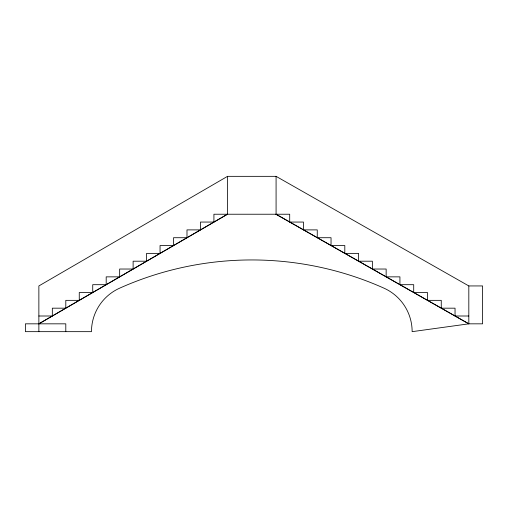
<?xml version="1.0" encoding="UTF-8"?>
<svg xmlns="http://www.w3.org/2000/svg" width="508" height="508" viewBox="0 0 508 508"><rect width="100%" height="100%" fill="white"/><g stroke="black" fill="none" stroke-linecap="round" stroke-linejoin="round"><path stroke-width="0.76" d="M65.799 331.66L65.799 323.831L25.4 323.831L25.4 331.66L91.472 331.66A47.663 47.663 0 0 1 119.678 288.15A323.621 323.621 0 0 1 383.94 288.15A47.663 47.663 0 0 1 412.14 331.66L468.82 323.831L482.6 323.831L482.6 285.94L468.82 285.94L276.079 176.339L227.54 176.339L38.868 285.94L38.868 331.66M468.82 316.001L455.041 316.001L455.041 308.178L441.262 308.178L441.262 300.349L427.488 300.349L427.488 292.519L413.709 292.519L413.709 284.69L399.929 284.69L399.929 276.86L386.15 276.86L386.15 269.03L372.37 269.03L372.37 261.201L358.591 261.201L358.591 253.371L344.811 253.371L344.811 245.542L331.038 245.542L331.038 237.719L317.259 237.719L317.259 229.889L303.479 229.889L303.479 222.059L289.7 222.059L289.7 214.23L227.54 214.23L38.868 323.831L227.381 214.23L213.919 214.23L213.919 222.059L200.45 222.059L200.45 229.889L186.988 229.889L186.988 237.719L173.52 237.719L173.52 245.542L160.052 245.542L160.052 253.371L146.59 253.371L146.59 261.201L133.121 261.201L133.121 269.03L119.659 269.03L119.659 276.86L106.191 276.86L106.191 284.69L92.729 284.69L92.729 292.519L79.261 292.519L79.261 300.349L65.799 300.349L65.799 308.178L52.33 308.178L52.33 316.001L38.868 316.001M468.82 285.94L468.82 323.831L276.079 214.23L276.079 176.339M275.92 214.23L468.82 323.831M227.54 176.339L227.54 214.23"/></g></svg>
